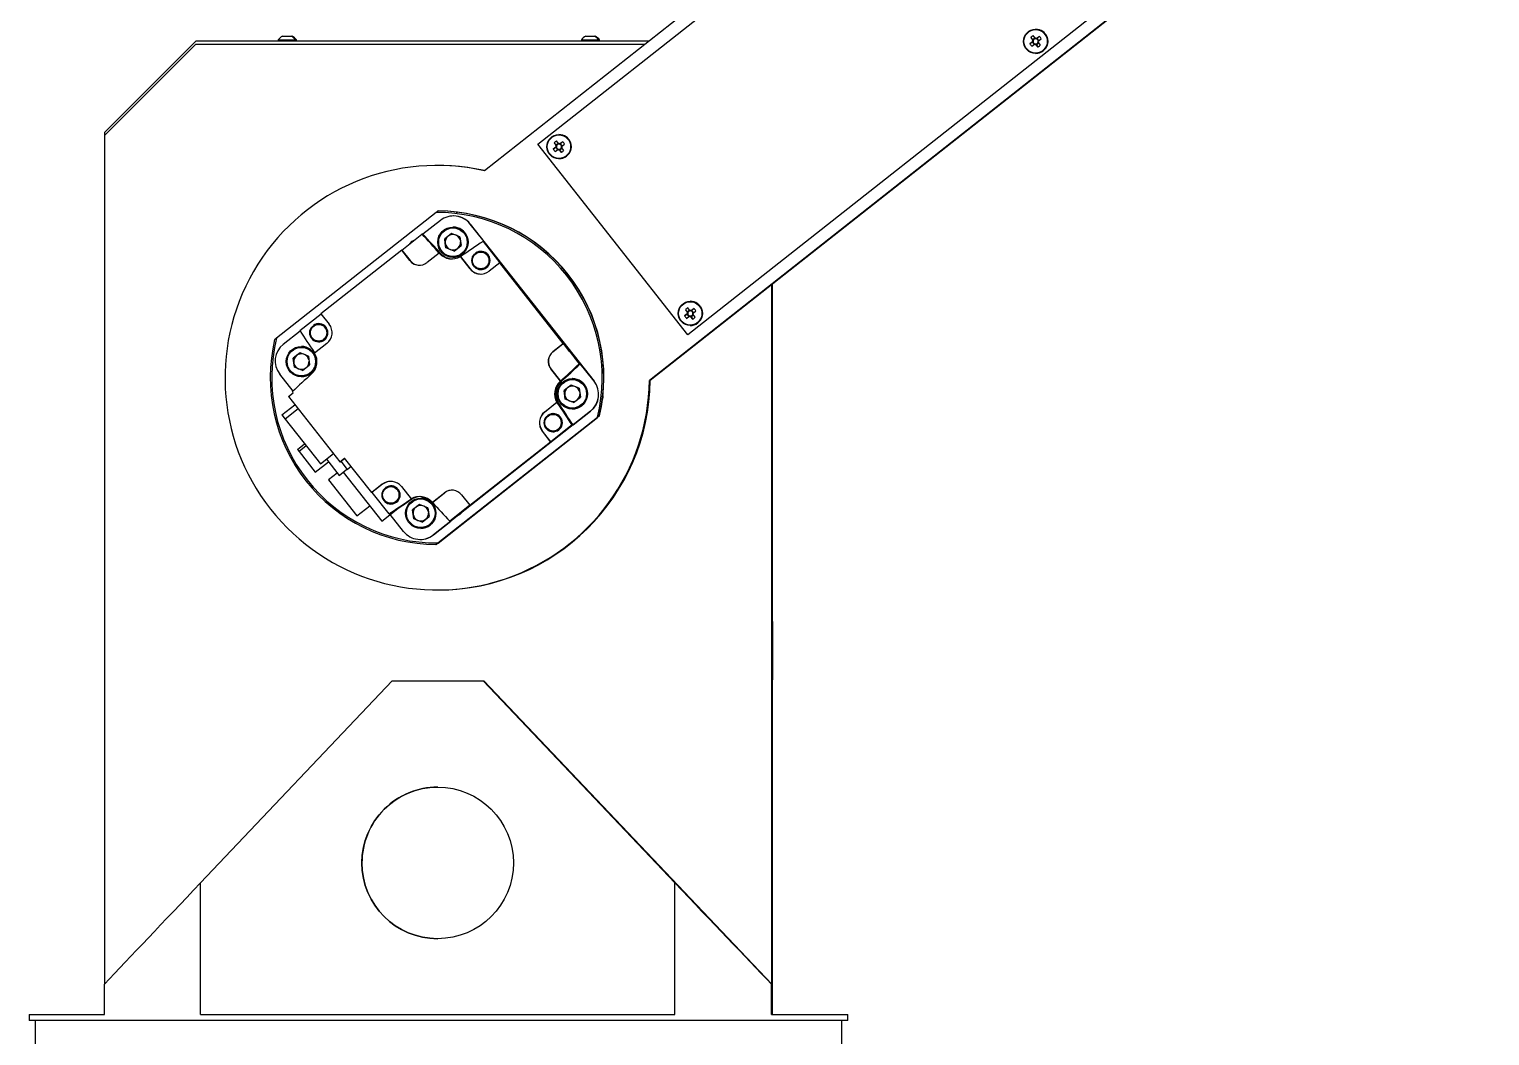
# Model space of a CAD drawing. Header units: millimetres. Extents: x -551930 to 36223, y -1733730 to 8014.
# Drawn here: x -551925.8 to -551871.6, y -1733495.7 to -1733458.4 of the extents above; entities that cross this region are included whole.
import ezdxf

# ---------------------------------------------------------------- set-up
doc = ezdxf.new("R2010")
doc.units = ezdxf.units.MM
doc.layers.get('0').update_dxf_attribs({"lineweight": 35})

msp = doc.modelspace()

# ---------------------------------------------------------------- linework, layer by layer
at = {"color": 7, "linetype": 'Continuous', "lineweight": 25}
for p, q in [((-551877.762, -1733439.072), (-551908.918, -1733463.612)), ((-551906.938, -1733462.625), (-551880.425, -1733441.742)), ((-551871.634, -1733446.848), (-551902.793, -1733471.389)), ((-551871.609, -1733446.848), (-551902.767, -1733471.389)), ((-551874.856, -1733448.812), (-551901.37, -1733469.695)), ((-551874.856, -1733448.812), (-551901.369, -1733469.695)), ((-551888.477, -1733458.699), (-551888.554, -1733458.601)), ((-551919.625, -1733458.803), (-551923, -1733462.178)), ((-551919.625, -1733458.915), (-551923, -1733462.29)), ((-551902.813, -1733458.803), (-551919.625, -1733458.803)), ((-551919.625, -1733458.915), (-551902.955, -1733458.915)), ((-551916.569, -1733458.76), (-551916.569, -1733458.803)), ((-551916.569, -1733458.76), (-551916.249, -1733458.76)), ((-551916.409, -1733458.617), (-551916.249, -1733458.617)), ((-551916.249, -1733458.617), (-551916.088, -1733458.617)), ((-551916.249, -1733458.76), (-551915.928, -1733458.76)), ((-551916.088, -1733458.617), (-551916.054, -1733458.617)), ((-551915.928, -1733458.803), (-551915.928, -1733458.76)), ((-551915.928, -1733458.76), (-551915.894, -1733458.76)), ((-551915.894, -1733458.803), (-551915.894, -1733458.76)), ((-551905.319, -1733458.76), (-551905.319, -1733458.803)), ((-551905.319, -1733458.76), (-551904.999, -1733458.76)), ((-551905.159, -1733458.617), (-551904.999, -1733458.617)), ((-551904.999, -1733458.617), (-551904.838, -1733458.617)), ((-551904.999, -1733458.76), (-551904.678, -1733458.76)), ((-551904.838, -1733458.617), (-551904.804, -1733458.617)), ((-551904.678, -1733458.803), (-551904.678, -1733458.76)), ((-551904.678, -1733458.76), (-551904.644, -1733458.76)), ((-551904.644, -1733458.803), (-551904.644, -1733458.76)), ((-551888.574, -1733458.827), (-551888.673, -1733458.905)), ((-551888.673, -1733458.905), (-551888.584, -1733458.835)), ((-551888.645, -1733458.672), (-551888.568, -1733458.771)), ((-551888.645, -1733458.672), (-551888.575, -1733458.761)), ((-551888.601, -1733458.996), (-551888.503, -1733458.918)), ((-551888.584, -1733458.835), (-551888.557, -1733458.814)), ((-551888.584, -1733458.835), (-551888.513, -1733458.926)), ((-551888.485, -1733458.689), (-551888.575, -1733458.761)), ((-551888.554, -1733458.788), (-551888.575, -1733458.761)), ((-551888.438, -1733458.935), (-551888.46, -1733458.908)), ((-551888.447, -1733458.924), (-551888.369, -1733459.023)), ((-551888.438, -1733458.935), (-551888.348, -1733458.863)), ((-551888.369, -1733459.023), (-551888.438, -1733458.935)), ((-551888.437, -1733458.719), (-551888.41, -1733458.698)), ((-551888.322, -1733458.628), (-551888.421, -1733458.706)), ((-551888.322, -1733458.628), (-551888.41, -1733458.698)), ((-551888.339, -1733458.789), (-551888.41, -1733458.698)), ((-551888.278, -1733458.951), (-551888.356, -1733458.853)), ((-551888.349, -1733458.797), (-551888.251, -1733458.719)), ((-551888.461, -1733459.262), (-551888.461, -1733459.262)), ((-551923, -1733462.29), (-551923, -1733462.178)), ((-551923, -1733493.773), (-551923, -1733462.29)), ((-551906.148, -1733462.269), (-551906.149, -1733462.269)), ((-551901.37, -1733469.695), (-551906.938, -1733462.625)), ((-551906.262, -1733462.734), (-551906.36, -1733462.812)), ((-551906.36, -1733462.812), (-551906.271, -1733462.742)), ((-551906.333, -1733462.579), (-551906.255, -1733462.678)), ((-551906.333, -1733462.579), (-551906.263, -1733462.668)), ((-551906.289, -1733462.903), (-551906.19, -1733462.825)), ((-551906.271, -1733462.742), (-551906.244, -1733462.721)), ((-551906.271, -1733462.742), (-551906.2, -1733462.833)), ((-551906.172, -1733462.597), (-551906.263, -1733462.668)), ((-551906.241, -1733462.695), (-551906.263, -1733462.668)), ((-551906.164, -1733462.606), (-551906.242, -1733462.508)), ((-551906.126, -1733462.842), (-551906.147, -1733462.815)), ((-551906.134, -1733462.832), (-551906.057, -1733462.93)), ((-551906.126, -1733462.842), (-551906.035, -1733462.77)), ((-551906.057, -1733462.93), (-551906.126, -1733462.842)), ((-551906.125, -1733462.626), (-551906.098, -1733462.605)), ((-551906.01, -1733462.535), (-551906.108, -1733462.613)), ((-551906.01, -1733462.535), (-551906.098, -1733462.605)), ((-551906.026, -1733462.696), (-551906.098, -1733462.605)), ((-551905.966, -1733462.859), (-551906.043, -1733462.76)), ((-551906.037, -1733462.704), (-551905.938, -1733462.626)), ((-551910.637, -1733463.415), (-551910.667, -1733463.415)), ((-551906.149, -1733463.169), (-551906.148, -1733463.169)), ((-551910.637, -1733465.103), (-551910.639, -1733465.103)), ((-551910.63, -1733465.103), (-551910.632, -1733465.103)), ((-551910.711, -1733465.159), (-551916.629, -1733469.821)), ((-551910.547, -1733465.458), (-551911.196, -1733465.969)), ((-551910.058, -1733465.289), (-551910.06, -1733465.289)), ((-551909.91, -1733465.15), (-551909.967, -1733465.143)), ((-551909.964, -1733465.144), (-551909.917, -1733465.149)), ((-551908.93, -1733466.238), (-551909.441, -1733465.589)), ((-551909.439, -1733465.589), (-551909.441, -1733465.589)), ((-551909.439, -1733465.589), (-551904.845, -1733471.422)), ((-551911.98, -1733466.558), (-551911.232, -1733465.969)), ((-551911.231, -1733465.969), (-551911.232, -1733465.969)), ((-551911.229, -1733465.969), (-551911.23, -1733465.97)), ((-551911.229, -1733465.969), (-551911.196, -1733465.969)), ((-551910.131, -1733465.936), (-551910.39, -1733466.141)), ((-551910.26, -1733466.039), (-551910.39, -1733466.141)), ((-551910.343, -1733466.468), (-551910.39, -1733466.141)), ((-551910.39, -1733466.141), (-551910.39, -1733466.141)), ((-551910.366, -1733466.304), (-551910.39, -1733466.141)), ((-551910.13, -1733465.937), (-551910.26, -1733466.039)), ((-551909.824, -1733466.059), (-551910.131, -1733465.936)), ((-551910.082, -1733465.701), (-551910.084, -1733465.701)), ((-551909.824, -1733466.059), (-551909.777, -1733466.386)), ((-551911.985, -1733466.558), (-551914.981, -1733468.918)), ((-551911.678, -1733466.947), (-551911.985, -1733466.558)), ((-551911.985, -1733466.558), (-551911.98, -1733466.558)), ((-551911.98, -1733466.558), (-551911.674, -1733466.947)), ((-551910.594, -1733466.665), (-551911.046, -1733467.022)), ((-551910.594, -1733466.665), (-551910.582, -1733466.678)), ((-551910.589, -1733466.665), (-551910.594, -1733466.665)), ((-551910.587, -1733466.665), (-551910.588, -1733466.665)), ((-551910.584, -1733466.669), (-551910.587, -1733466.665)), ((-551910.584, -1733466.669), (-551910.583, -1733466.669)), ((-551910.582, -1733466.678), (-551910.542, -1733466.678)), ((-551910.342, -1733466.468), (-551910.366, -1733466.304)), ((-551910.036, -1733466.59), (-551910.343, -1733466.468)), ((-551910.342, -1733466.468), (-551910.343, -1733466.468)), ((-551910.189, -1733466.529), (-551910.342, -1733466.468)), ((-551910.036, -1733466.59), (-551910.189, -1733466.529)), ((-551910.036, -1733466.59), (-551909.777, -1733466.386)), ((-551909.048, -1733466.632), (-551909.049, -1733466.632)), ((-551909.048, -1733466.604), (-551909.048, -1733466.604)), ((-551909.048, -1733466.61), (-551909.048, -1733466.61)), ((-551908.966, -1733466.238), (-551908.342, -1733467.03)), ((-551908.932, -1733466.238), (-551908.966, -1733466.238)), ((-551908.932, -1733466.238), (-551908.931, -1733466.238)), ((-551908.93, -1733466.238), (-551908.931, -1733466.238)), ((-551911.674, -1733466.947), (-551911.678, -1733466.947)), ((-551910.084, -1733466.826), (-551910.082, -1733466.826)), ((-551909.448, -1733467.252), (-551909.807, -1733466.795)), ((-551909.802, -1733466.795), (-551909.807, -1733466.795)), ((-551909.802, -1733466.795), (-551909.442, -1733467.252)), ((-551909.442, -1733467.252), (-551909.448, -1733467.252)), ((-551909.049, -1733467.251), (-551909.048, -1733467.251)), ((-551909.048, -1733467.273), (-551909.048, -1733467.273)), ((-551909.048, -1733467.279), (-551909.048, -1733467.279)), ((-551908.839, -1733467.207), (-551908.839, -1733467.207)), ((-551908.348, -1733467.03), (-551908.737, -1733467.336)), ((-551905.988, -1733470.026), (-551908.348, -1733467.03)), ((-551908.342, -1733467.03), (-551908.348, -1733467.03)), ((-551898.222, -1733494.915), (-551898.222, -1733467.809)), ((-551898.25, -1733493.79), (-551898.25, -1733467.831)), ((-551901.46, -1733468.766), (-551901.383, -1733468.865)), ((-551901.46, -1733468.766), (-551901.39, -1733468.854)), ((-551901.399, -1733468.928), (-551901.372, -1733468.907)), ((-551901.299, -1733468.783), (-551901.39, -1733468.854)), ((-551901.369, -1733468.881), (-551901.39, -1733468.854)), ((-551901.291, -1733468.793), (-551901.369, -1733468.694)), ((-551901.276, -1733468.455), (-551901.276, -1733468.455)), ((-551901.252, -1733468.813), (-551901.225, -1733468.791)), ((-551901.137, -1733468.722), (-551901.236, -1733468.799)), ((-551901.137, -1733468.722), (-551901.225, -1733468.791)), ((-551901.153, -1733468.882), (-551901.225, -1733468.791)), ((-551901.164, -1733468.891), (-551901.065, -1733468.813)), ((-551915.768, -1733469.542), (-551914.979, -1733468.92)), ((-551915.064, -1733469.314), (-551915.065, -1733469.314)), ((-551915.064, -1733469.286), (-551915.064, -1733469.286)), ((-551915.064, -1733469.291), (-551915.064, -1733469.291)), ((-551914.981, -1733468.918), (-551914.674, -1733469.307)), ((-551901.389, -1733468.92), (-551901.488, -1733468.998)), ((-551901.488, -1733468.998), (-551901.399, -1733468.928)), ((-551901.416, -1733469.089), (-551901.317, -1733469.011)), ((-551901.399, -1733468.928), (-551901.327, -1733469.019)), ((-551901.276, -1733469.355), (-551901.276, -1733469.355)), ((-551901.253, -1733469.028), (-551901.274, -1733469.001)), ((-551901.262, -1733469.018), (-551901.184, -1733469.117)), ((-551901.253, -1733469.028), (-551901.162, -1733468.957)), ((-551901.184, -1733469.117), (-551901.253, -1733469.028)), ((-551901.093, -1733469.045), (-551901.171, -1733468.946)), ((-551915.755, -1733469.56), (-551916.38, -1733470.052)), ((-551915.065, -1733469.933), (-551915.064, -1733469.933)), ((-551915.064, -1733469.955), (-551915.064, -1733469.955)), ((-551915.064, -1733469.961), (-551915.064, -1733469.961)), ((-551914.855, -1733469.888), (-551914.855, -1733469.888)), ((-551901.37, -1733469.695), (-551901.369, -1733469.695)), ((-551915.755, -1733470.366), (-551916.015, -1733470.571)), ((-551915.884, -1733470.469), (-551916.014, -1733470.571)), ((-551915.755, -1733470.367), (-551915.884, -1733470.469)), ((-551915.449, -1733470.489), (-551915.755, -1733470.366)), ((-551915.706, -1733470.131), (-551915.708, -1733470.131)), ((-551915.449, -1733470.489), (-551915.401, -1733470.816)), ((-551914.759, -1733470.018), (-551915.216, -1733470.377)), ((-551906.377, -1733470.332), (-551905.988, -1733470.026)), ((-551906.372, -1733470.332), (-551906.377, -1733470.332)), ((-551905.983, -1733470.026), (-551906.372, -1733470.332)), ((-551905.988, -1733470.026), (-551905.983, -1733470.026)), ((-551905.981, -1733470.026), (-551905.983, -1733470.026)), ((-551905.983, -1733470.026), (-551905.393, -1733470.774)), ((-551905.983, -1733470.026), (-551905.394, -1733470.774)), ((-551905.981, -1733470.026), (-551905.982, -1733470.027)), ((-551905.981, -1733470.026), (-551905.982, -1733470.027)), ((-551905.755, -1733470.312), (-551905.981, -1733470.026)), ((-551905.981, -1733470.026), (-551905.981, -1733470.026)), ((-551905.981, -1733470.026), (-551905.981, -1733470.026)), ((-551905.391, -1733470.774), (-551905.578, -1733470.537)), ((-551915.967, -1733470.898), (-551916.015, -1733470.571)), ((-551916.014, -1733470.571), (-551916.015, -1733470.571)), ((-551915.99, -1733470.734), (-551916.014, -1733470.571)), ((-551915.967, -1733470.898), (-551915.99, -1733470.734)), ((-551915.661, -1733471.02), (-551915.967, -1733470.898)), ((-551915.967, -1733470.898), (-551915.967, -1733470.898)), ((-551915.813, -1733470.959), (-551915.967, -1733470.898)), ((-551915.66, -1733471.02), (-551915.813, -1733470.959)), ((-551915.661, -1733471.02), (-551915.401, -1733470.816)), ((-551906.095, -1733471.417), (-551906.452, -1733470.964)), ((-551906.452, -1733470.964), (-551906.447, -1733470.964)), ((-551906.447, -1733470.964), (-551906.091, -1733471.417)), ((-551905.393, -1733470.774), (-551905.394, -1733470.774)), ((-551905.391, -1733470.774), (-551905.358, -1733470.774)), ((-551905.359, -1733470.773), (-551905.358, -1733470.773)), ((-551905.359, -1733470.773), (-551905.358, -1733470.774)), ((-551904.847, -1733471.422), (-551905.358, -1733470.773)), ((-551916.018, -1733471.784), (-551916.511, -1733471.158)), ((-551915.708, -1733471.256), (-551915.706, -1733471.256)), ((-551906.095, -1733471.417), (-551906.108, -1733471.429)), ((-551906.108, -1733471.429), (-551906.068, -1733471.429)), ((-551906.091, -1733471.417), (-551906.095, -1733471.417)), ((-551906.092, -1733471.42), (-551906.089, -1733471.417)), ((-551906.092, -1733471.42), (-551906.091, -1733471.42)), ((-551906.091, -1733471.42), (-551906.091, -1733471.42)), ((-551906.089, -1733471.417), (-551906.09, -1733471.417)), ((-551906.089, -1733471.416), (-551906.089, -1733471.417)), ((-551905.701, -1733471.561), (-551905.96, -1733471.765)), ((-551905.7, -1733471.561), (-551905.83, -1733471.663)), ((-551905.394, -1733471.683), (-551905.701, -1733471.561)), ((-551905.652, -1733471.325), (-551905.654, -1733471.325)), ((-551904.845, -1733471.422), (-551904.847, -1733471.422)), ((-551902.767, -1733471.389), (-551902.793, -1733471.389)), ((-551916.186, -1733471.987), (-551916.01, -1733471.848)), ((-551916.186, -1733471.987), (-551914.279, -1733474.408)), ((-551916.01, -1733471.848), (-551916.042, -1733471.806)), ((-551905.83, -1733471.663), (-551905.96, -1733471.765)), ((-551905.913, -1733472.092), (-551905.96, -1733471.765)), ((-551905.96, -1733471.765), (-551905.96, -1733471.765)), ((-551905.936, -1733471.928), (-551905.96, -1733471.765)), ((-551905.912, -1733472.092), (-551905.936, -1733471.928)), ((-551905.606, -1733472.214), (-551905.913, -1733472.092)), ((-551905.912, -1733472.092), (-551905.913, -1733472.092)), ((-551905.759, -1733472.153), (-551905.912, -1733472.092)), ((-551905.606, -1733472.214), (-551905.759, -1733472.153)), ((-551905.606, -1733472.214), (-551905.347, -1733472.01)), ((-551905.394, -1733471.683), (-551905.347, -1733472.01)), ((-551916.43, -1733472.672), (-551915.947, -1733472.291)), ((-551916.43, -1733472.672), (-551916.315, -1733472.823)), ((-551915.829, -1733472.44), (-551916.315, -1733472.823)), ((-551904.976, -1733472.528), (-551909.797, -1733476.326)), ((-551906.682, -1733472.563), (-551906.225, -1733472.203)), ((-551906.676, -1733472.563), (-551906.682, -1733472.563)), ((-551906.22, -1733472.203), (-551906.676, -1733472.563)), ((-551906.366, -1733472.648), (-551906.367, -1733472.648)), ((-551906.366, -1733472.62), (-551906.366, -1733472.62)), ((-551906.366, -1733472.626), (-551906.366, -1733472.626)), ((-551906.22, -1733472.203), (-551906.225, -1733472.203)), ((-551906.199, -1733472.236), (-551906.164, -1733472.236)), ((-551905.654, -1733472.45), (-551905.652, -1733472.45)), ((-551905.627, -1733473.039), (-551904.978, -1733472.528)), ((-551904.978, -1733472.528), (-551904.976, -1733472.528)), ((-551904.653, -1733472.703), (-551904.651, -1733472.703)), ((-551904.645, -1733472.703), (-551904.643, -1733472.703)), ((-551916.315, -1733472.823), (-551915.001, -1733474.489)), ((-551910.643, -1733477.422), (-551904.724, -1733472.76)), ((-551904.722, -1733472.76), (-551910.641, -1733477.422)), ((-551910.635, -1733477.422), (-551904.717, -1733472.76)), ((-551904.714, -1733472.76), (-551910.633, -1733477.422)), ((-551905.662, -1733473.039), (-551906.454, -1733473.663)), ((-551906.157, -1733473.223), (-551906.157, -1733473.223)), ((-551905.627, -1733473.039), (-551905.662, -1733473.039)), ((-551905.627, -1733473.039), (-551905.628, -1733473.039)), ((-551905.628, -1733473.039), (-551905.627, -1733473.039)), ((-551915.854, -1733473.949), (-551915.59, -1733473.742)), ((-551909.456, -1733476.023), (-551906.46, -1733473.663)), ((-551906.46, -1733473.663), (-551906.766, -1733473.274)), ((-551906.761, -1733473.274), (-551906.766, -1733473.274)), ((-551906.454, -1733473.663), (-551906.761, -1733473.274)), ((-551906.454, -1733473.663), (-551906.46, -1733473.663)), ((-551906.367, -1733473.267), (-551906.366, -1733473.267)), ((-551906.366, -1733473.289), (-551906.366, -1733473.289)), ((-551906.366, -1733473.295), (-551906.366, -1733473.295)), ((-551915.854, -1733473.949), (-551915.792, -1733474.029)), ((-551915.528, -1733473.821), (-551915.792, -1733474.029)), ((-551915.792, -1733474.029), (-551915.191, -1733474.792)), ((-551915.001, -1733474.489), (-551914.516, -1733474.107)), ((-551914.781, -1733474.315), (-551914.31, -1733474.913)), ((-551914.279, -1733474.408), (-551914.102, -1733474.269)), ((-551914.272, -1733474.408), (-551914.1, -1733474.272)), ((-551913.093, -1733475.551), (-551914.102, -1733474.269)), ((-551915.191, -1733474.792), (-551914.706, -1733474.41)), ((-551914.378, -1733474.826), (-551914.701, -1733475.081)), ((-551914.31, -1733474.913), (-551914.018, -1733474.683)), ((-551914.279, -1733474.408), (-551914.272, -1733474.408)), ((-551914.249, -1733474.39), (-551914.01, -1733474.693)), ((-551914.156, -1733474.792), (-551912.725, -1733476.609)), ((-551914.01, -1733474.693), (-551913.861, -1733474.575)), ((-551914.701, -1733475.081), (-551913.65, -1733476.415)), ((-551912.704, -1733475.244), (-551913.093, -1733475.551)), ((-551912.699, -1733475.244), (-551913.087, -1733475.551)), ((-551912.704, -1733475.244), (-551912.699, -1733475.244)), ((-551912.382, -1733475.33), (-551912.383, -1733475.33)), ((-551912.382, -1733475.302), (-551912.382, -1733475.302)), ((-551912.382, -1733475.307), (-551912.382, -1733475.307)), ((-551911.993, -1733475.329), (-551911.633, -1733475.786)), ((-551913.093, -1733475.551), (-551913.087, -1733475.551)), ((-551913.087, -1733475.551), (-551912.463, -1733476.343)), ((-551912.383, -1733475.949), (-551912.382, -1733475.949)), ((-551912.173, -1733475.904), (-551912.173, -1733475.904)), ((-551911.661, -1733475.806), (-551911.626, -1733475.806)), ((-551911.633, -1733475.786), (-551911.628, -1733475.786)), ((-551911.276, -1733475.755), (-551911.278, -1733475.755)), ((-551910.847, -1733475.915), (-551910.859, -1733475.902)), ((-551910.847, -1733475.915), (-551910.394, -1733475.559)), ((-551910.842, -1733475.915), (-551910.847, -1733475.915)), ((-551910.39, -1733475.559), (-551910.842, -1733475.915)), ((-551910.394, -1733475.559), (-551910.39, -1733475.559)), ((-551909.762, -1733475.634), (-551909.456, -1733476.023)), ((-551913.65, -1733476.415), (-551913.173, -1733476.04)), ((-551913.65, -1733476.415), (-551913.648, -1733476.415)), ((-551913.648, -1733476.415), (-551913.173, -1733476.041)), ((-551912.725, -1733476.609), (-551912.069, -1733476.092)), ((-551912.72, -1733476.609), (-551912.063, -1733476.092)), ((-551912.448, -1733476.343), (-551912.463, -1733476.343)), ((-551911.917, -1733476.991), (-551912.41, -1733476.365)), ((-551912.382, -1733475.971), (-551912.382, -1733475.971)), ((-551912.382, -1733475.977), (-551912.382, -1733475.977)), ((-551912.069, -1733476.092), (-551912.063, -1733476.092)), ((-551911.325, -1733475.991), (-551911.585, -1733476.195)), ((-551911.537, -1733476.522), (-551911.585, -1733476.195)), ((-551911.584, -1733476.195), (-551911.585, -1733476.195)), ((-551911.454, -1733476.093), (-551911.584, -1733476.195)), ((-551911.56, -1733476.358), (-551911.584, -1733476.195)), ((-551911.537, -1733476.522), (-551911.56, -1733476.358)), ((-551911.325, -1733475.991), (-551911.454, -1733476.093)), ((-551911.019, -1733476.113), (-551911.325, -1733475.991)), ((-551911.231, -1733476.644), (-551910.971, -1733476.44)), ((-551911.019, -1733476.113), (-551910.971, -1733476.44)), ((-551909.869, -1733476.383), (-551910.809, -1733477.123)), ((-551910.2, -1733476.612), (-551909.451, -1733476.023)), ((-551909.451, -1733476.023), (-551910.199, -1733476.612)), ((-551910.197, -1733476.612), (-551909.96, -1733476.425)), ((-551909.832, -1733476.356), (-551909.832, -1733476.356)), ((-551909.735, -1733476.248), (-551909.448, -1733476.023)), ((-551909.451, -1733476.023), (-551909.456, -1733476.023)), ((-551909.451, -1733476.023), (-551909.449, -1733476.023)), ((-551909.449, -1733476.023), (-551909.448, -1733476.023)), ((-551909.449, -1733476.023), (-551909.449, -1733476.023)), ((-551912.72, -1733476.609), (-551912.725, -1733476.609)), ((-551911.231, -1733476.644), (-551911.537, -1733476.522)), ((-551911.537, -1733476.522), (-551911.537, -1733476.522)), ((-551911.383, -1733476.583), (-551911.537, -1733476.522)), ((-551911.231, -1733476.644), (-551911.383, -1733476.583)), ((-551911.278, -1733476.88), (-551911.276, -1733476.88)), ((-551910.811, -1733477.123), (-551910.162, -1733476.611)), ((-551910.199, -1733476.612), (-551910.2, -1733476.612)), ((-551910.197, -1733476.612), (-551910.164, -1733476.612)), ((-551910.163, -1733476.611), (-551910.164, -1733476.612)), ((-551910.163, -1733476.611), (-551910.162, -1733476.611)), ((-551911.298, -1733477.291), (-551911.296, -1733477.291)), ((-551910.811, -1733477.123), (-551910.809, -1733477.123)), ((-551910.712, -1733477.478), (-551910.714, -1733477.478)), ((-551910.705, -1733477.478), (-551910.707, -1733477.478)), ((-551910.667, -1733479.165), (-551910.637, -1733479.165)), ((-551912.338, -1733482.54), (-551919.455, -1733490.032)), ((-551912.338, -1733482.54), (-551908.963, -1733482.54)), ((-551901.846, -1733490.032), (-551908.963, -1733482.54)), ((-551908.963, -1733482.54), (-551908.937, -1733482.54)), ((-551898.25, -1733493.79), (-551908.937, -1733482.54)), ((-551913.463, -1733489.29), (-551913.462, -1733489.29)), ((-551919.455, -1733494.915), (-551919.455, -1733490.032)), ((-551901.846, -1733494.915), (-551901.846, -1733490.032)), ((-551923.017, -1733494.915), (-551923.017, -1733493.79)), ((-551898.267, -1733494.915), (-551898.267, -1733493.79)), ((-551898.25, -1733493.79), (-551898.267, -1733493.79)), ((-551925.807, -1733494.915), (-551925.807, -1733495.14)), ((-551925.807, -1733494.915), (-551923.017, -1733494.915)), ((-551919.455, -1733494.915), (-551901.846, -1733494.915)), ((-551898.267, -1733494.915), (-551895.432, -1733494.915)), ((-551895.432, -1733495.14), (-551895.432, -1733494.915)), ((-551895.432, -1733494.915), (-551895.432, -1733494.915)), ((-551895.432, -1733495.14), (-551895.432, -1733494.915)), ((-551895.432, -1733495.14), (-551925.807, -1733495.14)), ((-551925.582, -1733495.14), (-551925.582, -1733496.265)), ((-551895.657, -1733496.265), (-551895.657, -1733495.14))]:
    msp.add_line(p, q, dxfattribs=at)
at = {"color": 7, "linetype": 'Continuous', "lineweight": 25, "flags": 128}
for points in [[(-551911.594, -1733466.225), (-551911.477, -1733466.159), (-551911.466, -1733466.155)], [(-551911.689, -1733466.328), (-551911.685, -1733466.323), (-551911.594, -1733466.225)], [(-551908.839, -1733467.207), (-551908.942, -1733467.262), (-551909.048, -1733467.279)], [(-551914.855, -1733469.888), (-551914.958, -1733469.944), (-551915.064, -1733469.961)], [(-551904.541, -1733472.101), (-551904.523, -1733472.001), (-551904.521, -1733471.938)], [(-551904.523, -1733471.951), (-551904.525, -1733472.001), (-551904.539, -1733472.089)], [(-551906.157, -1733473.223), (-551906.26, -1733473.278), (-551906.366, -1733473.295)], [(-551912.173, -1733475.904), (-551912.276, -1733475.96), (-551912.382, -1733475.977)], [(-551909.832, -1733476.356), (-551909.949, -1733476.421), (-551909.963, -1733476.426)], [(-551909.733, -1733476.245), (-551909.741, -1733476.258), (-551909.832, -1733476.356)], [(-551898.235, -1733481.415), (-551898.235, -1733481.202), (-551898.235, -1733480.997), (-551898.235, -1733480.807), (-551898.234, -1733480.639), (-551898.234, -1733480.499), (-551898.234, -1733480.392), (-551898.233, -1733480.322), (-551898.232, -1733480.292), (-551898.232, -1733480.302), (-551898.231, -1733480.352), (-551898.231, -1733480.441), (-551898.23, -1733480.565), (-551898.23, -1733480.72), (-551898.23, -1733480.9), (-551898.23, -1733481.098), (-551898.229, -1733481.308), (-551898.229, -1733481.522), (-551898.23, -1733481.732), (-551898.23, -1733481.931), (-551898.23, -1733482.111), (-551898.23, -1733482.266), (-551898.231, -1733482.39), (-551898.231, -1733482.478), (-551898.232, -1733482.529), (-551898.232, -1733482.539), (-551898.233, -1733482.509), (-551898.234, -1733482.439), (-551898.234, -1733482.332), (-551898.234, -1733482.192), (-551898.235, -1733482.024), (-551898.235, -1733481.833), (-551898.235, -1733481.628), (-551898.235, -1733481.415)]]:
    msp.add_lwpolyline(points, dxfattribs=at)
at = {"color": 7, "linetype": 'Continuous', "lineweight": 25}
for centre, radius in [((-551888.461, -1733458.812), 0.45), ((-551888.462, -1733458.812), 0.434), ((-551906.149, -1733462.719), 0.45), ((-551906.149, -1733462.719), 0.434), ((-551910.084, -1733466.263), 0.562), ((-551910.084, -1733466.263), 0.529), ((-551909.048, -1733466.941), 0.332), ((-551909.049, -1733466.941), 0.309), ((-551901.276, -1733468.905), 0.45), ((-551901.276, -1733468.905), 0.434), ((-551915.064, -1733469.623), 0.332), ((-551915.065, -1733469.623), 0.309), ((-551915.708, -1733470.693), 0.562), ((-551915.708, -1733470.693), 0.529), ((-551905.654, -1733471.888), 0.562), ((-551905.654, -1733471.888), 0.529), ((-551906.366, -1733472.958), 0.332), ((-551906.367, -1733472.958), 0.309), ((-551912.382, -1733475.639), 0.332), ((-551912.383, -1733475.639), 0.309), ((-551911.278, -1733476.318), 0.562), ((-551911.278, -1733476.318), 0.529), ((-551910.651, -1733489.29), 2.812)]:
    msp.add_circle(centre, radius, dxfattribs=at)
for centre, radius, start, end in [((-551887.603, -1733459.903), 1.613, 126.1669, 130.2845), ((-551888.461, -1733458.812), 0.45, 308.2257, 89.9998), ((-551916.248, -1733458.958), 0.377, 115.1629, 148.2537), ((-551916.248, -1733458.958), 0.377, 31.7463, 64.8371), ((-551916.214, -1733458.958), 0.377, 31.7463, 64.8371), ((-551904.998, -1733458.958), 0.377, 115.1629, 148.2537), ((-551904.998, -1733458.958), 0.377, 31.7463, 64.8371), ((-551904.964, -1733458.958), 0.377, 31.7463, 64.8371), ((-551887.372, -1733457.954), 1.611, 216.165, 220.2861), ((-551888.462, -1733458.812), 0.114, 158.9126, 187.5387), ((-551888.461, -1733458.812), 0.0957, 165.4668, 180.9845), ((-551888.461, -1733458.812), 0.0957, 180.9845, 255.4666), ((-551888.461, -1733458.812), 0.0957, 90.9846, 165.4668), ((-551888.462, -1733458.812), 0.114, 248.9125, 277.5387), ((-551888.461, -1733458.812), 0.0957, 255.4667, 270.9845), ((-551888.462, -1733458.812), 0.114, 68.9125, 97.5387), ((-551888.461, -1733458.812), 0.0957, 75.4667, 90.9845), ((-551888.461, -1733458.812), 0.0957, 270.9846, 345.4668), ((-551888.461, -1733458.812), 0.0957, 0.9845, 75.4666), ((-551888.461, -1733458.812), 0.0957, 345.4668, 0.9845), ((-551889.327, -1733457.713), 1.623, 306.1799, 310.2716), ((-551888.462, -1733458.812), 0.114, 338.9126, 7.5387), ((-551889.562, -1733459.678), 1.624, 36.1814, 40.2696), ((-551888.461, -1733458.812), 0.45, 270, 308.2257), ((-551906.148, -1733462.719), 0.45, 308.2257, 89.9998), ((-551905.06, -1733461.861), 1.611, 216.165, 220.2861), ((-551905.29, -1733463.81), 1.613, 126.1669, 130.2845), ((-551906.149, -1733462.719), 0.114, 158.9126, 187.5387), ((-551906.149, -1733462.719), 0.0957, 165.4668, 180.9845), ((-551906.149, -1733462.719), 0.0957, 180.9845, 255.4666), ((-551906.149, -1733462.719), 0.0957, 90.9846, 165.4668), ((-551906.149, -1733462.719), 0.114, 248.9125, 277.5387), ((-551906.149, -1733462.719), 0.0957, 255.4667, 270.9845), ((-551906.149, -1733462.719), 0.114, 68.9125, 97.5387), ((-551906.149, -1733462.719), 0.0957, 75.4667, 90.9845), ((-551906.149, -1733462.719), 0.0957, 270.9846, 345.4668), ((-551906.149, -1733462.719), 0.0957, 0.9845, 75.4666), ((-551907.015, -1733461.62), 1.623, 306.1799, 310.2716), ((-551906.149, -1733462.719), 0.0957, 345.4668, 0.9845), ((-551906.149, -1733462.719), 0.114, 338.9126, 7.5387), ((-551907.249, -1733463.585), 1.624, 36.1814, 40.2696), ((-551910.667, -1733471.29), 7.875, 77.1704, 359.2807), ((-551910.637, -1733471.29), 7.875, 77.3458, 90), ((-551906.148, -1733462.719), 0.45, 270, 308.2257), ((-551910.677, -1733471.29), 6.187, 346.7982, 89.6529), ((-551910.675, -1733471.29), 6.187, 346.7982, 89.6529), ((-551910.669, -1733471.29), 6.187, 346.7982, 89.6529), ((-551910.667, -1733471.29), 6.187, 346.7982, 89.6529), ((-551910.677, -1733471.29), 6.131, 346.1343, 90.3168), ((-551910.06, -1733466.077), 0.787, 38.2255, 128.2257), ((-551910.058, -1733466.077), 0.787, 38.2255, 90), ((-551948.947, -1733501.403), 51.75, 42.1646, 43.2141), ((-551948.946, -1733501.403), 51.75, 42.1646, 43.2141), ((-551948.944, -1733501.403), 51.75, 42.1597, 43.2141), ((-551948.911, -1733501.403), 51.75, 42.1451, 43.2141), ((-551910.083, -1733466.263), 0.286, 128.2258, 188.2256), ((-551910.083, -1733466.263), 0.286, 70.9271, 128.2257), ((-551910.082, -1733466.263), 0.563, 308.2257, 89.9998), ((-551910.083, -1733466.263), 0.286, 12.6389, 65.524), ((-551910.123, -1733466.263), 0.619, 222.1451, 300.7056), ((-551910.083, -1733466.263), 0.619, 222.1451, 268.1313), ((-551910.083, -1733466.263), 0.286, 188.2256, 248.2255), ((-551910.083, -1733466.263), 0.286, 248.2256, 304.7365), ((-551910.082, -1733466.263), 0.562, 270, 308.2257), ((-551910.083, -1733466.263), 0.286, 311.715, 3.8123), ((-551880.602, -1733509.522), 51.75, 123.2372, 124.3061), ((-551909.048, -1733466.941), 0.337, 308.2256, 126.085), ((-551909.048, -1733466.941), 0.338, 308.2257, 89.9998), ((-551909.048, -1733466.941), 0.332, 270.0001, 89.9999), ((-551909.048, -1733466.941), 0.309, 270.0001, 89.9999), ((-551911.325, -1733466.668), 0.45, 218.2255, 308.2257), ((-551911.32, -1733466.668), 0.45, 218.2255, 270), ((-551910.118, -1733466.263), 0.619, 300.7056, 304.3061), ((-551909.05, -1733466.939), 0.506, 218.2255, 308.2257), ((-551909.044, -1733466.939), 0.506, 218.2255, 270), ((-551909.048, -1733466.941), 0.337, 146.0632, 308.2255), ((-551900.417, -1733469.996), 1.613, 126.1669, 130.2845), ((-551901.277, -1733468.905), 0.114, 158.9126, 187.5387), ((-551901.276, -1733468.905), 0.0957, 165.4668, 180.9845), ((-551901.276, -1733468.905), 0.0957, 180.9845, 255.4666), ((-551901.276, -1733468.905), 0.0957, 90.9846, 165.4668), ((-551901.277, -1733468.905), 0.114, 68.9125, 97.5387), ((-551901.276, -1733468.905), 0.0957, 75.4667, 90.9845), ((-551901.276, -1733468.905), 0.45, 308.2257, 89.9998), ((-551901.276, -1733468.905), 0.0957, 0.9845, 75.4666), ((-551901.276, -1733468.905), 0.0957, 345.4668, 0.9845), ((-551901.277, -1733468.905), 0.114, 338.9126, 7.5387), ((-551902.376, -1733469.772), 1.624, 36.1814, 40.2696), ((-551915.064, -1733469.623), 0.337, 146.0632, 308.2255), ((-551915.064, -1733469.623), 0.337, 308.2256, 126.085), ((-551915.064, -1733469.623), 0.338, 308.2257, 89.9998), ((-551915.064, -1733469.623), 0.332, 270.0001, 89.9999), ((-551915.064, -1733469.623), 0.309, 270.0001, 89.9999), ((-551915.072, -1733469.62), 0.506, 308.2258, 38.2255), ((-551900.187, -1733468.047), 1.611, 216.165, 220.2861), ((-551901.277, -1733468.905), 0.114, 248.9125, 277.5387), ((-551901.276, -1733468.905), 0.0957, 255.4667, 270.9845), ((-551901.276, -1733468.905), 0.45, 270, 308.2257), ((-551901.276, -1733468.905), 0.0957, 270.9846, 345.4668), ((-551902.142, -1733467.807), 1.623, 306.1799, 310.2716), ((-551910.677, -1733471.29), 6.187, 166.7982, 269.6529), ((-551910.677, -1733471.29), 6.131, 166.1343, 270.3168), ((-551872.483, -1733441.178), 51.75, 213.237, 214.306), ((-551915.893, -1733470.671), 0.788, 128.2258, 218.2255), ((-551915.707, -1733470.693), 0.286, 128.2258, 188.2256), ((-551915.707, -1733470.693), 0.286, 70.9271, 128.2257), ((-551915.706, -1733470.693), 0.563, 308.2257, 89.9998), ((-551915.707, -1733470.693), 0.286, 12.6389, 65.524), ((-551915.748, -1733470.693), 0.619, 312.1453, 30.7055), ((-551915.742, -1733470.693), 0.619, 30.7055, 34.306), ((-551906.098, -1733470.686), 0.45, 128.2258, 218.2255), ((-551906.094, -1733470.686), 0.45, 128.2258, 218.2255), ((-551905.983, -1733470.674), 0.427, 18.0808, 58.3703), ((-551905.983, -1733470.674), 0.427, 18.6382, 57.8128), ((-551915.707, -1733470.693), 0.286, 188.2256, 248.2255), ((-551915.707, -1733470.693), 0.286, 248.2256, 304.7365), ((-551915.707, -1733470.693), 0.286, 311.715, 3.8123), ((-551940.829, -1733433.059), 51.75, 312.1648, 313.2143), ((-551940.826, -1733433.059), 51.75, 312.1599, 313.2143), ((-551940.828, -1733433.059), 51.75, 312.1648, 313.2143), ((-551940.793, -1733433.059), 51.75, 312.1453, 313.2143), ((-551880.607, -1733509.522), 51.75, 132.1453, 133.2143), ((-551915.706, -1733470.693), 0.562, 270, 308.2257), ((-551910.637, -1733471.29), 7.875, 270.0001, 359.3107), ((-551905.693, -1733471.888), 0.619, 132.1453, 210.7055), ((-551905.653, -1733471.888), 0.619, 132.1453, 214.306), ((-551905.653, -1733471.888), 0.286, 70.9271, 128.2257), ((-551905.652, -1733471.888), 0.563, 308.2257, 89.9998), ((-551905.466, -1733471.91), 0.788, 308.2258, 38.2255), ((-551905.463, -1733471.91), 0.788, 308.2258, 38.2255), ((-551905.653, -1733471.888), 0.286, 128.2258, 188.2256), ((-551905.653, -1733471.888), 0.286, 188.2256, 248.2255), ((-551905.653, -1733471.888), 0.286, 248.2256, 304.7365), ((-551905.653, -1733471.888), 0.286, 12.6389, 65.524), ((-551905.653, -1733471.888), 0.286, 311.715, 3.8123), ((-551906.369, -1733472.961), 0.506, 128.2258, 218.2255), ((-551906.363, -1733472.961), 0.506, 128.2258, 218.2255), ((-551906.366, -1733472.958), 0.337, 308.2256, 126.085), ((-551906.366, -1733472.958), 0.338, 308.2257, 89.9998), ((-551906.366, -1733472.958), 0.332, 270.0001, 89.9999), ((-551906.366, -1733472.958), 0.309, 270.0001, 89.9999), ((-551905.688, -1733471.888), 0.619, 210.7055, 214.306), ((-551948.946, -1733501.403), 51.75, 33.237, 34.306), ((-551948.912, -1733501.403), 51.75, 33.237, 34.306), ((-551905.652, -1733471.888), 0.562, 270, 308.2257), ((-551906.366, -1733472.958), 0.337, 146.0632, 308.2255), ((-551912.391, -1733475.642), 0.506, 38.2255, 128.2257), ((-551912.385, -1733475.642), 0.506, 90, 128.2257), ((-551912.382, -1733475.639), 0.337, 308.2256, 126.085), ((-551912.382, -1733475.639), 0.338, 308.2257, 89.9998), ((-551912.382, -1733475.639), 0.332, 270.0001, 89.9999), ((-551912.382, -1733475.639), 0.309, 270.0001, 89.9999), ((-551912.382, -1733475.639), 0.337, 146.0632, 308.2255), ((-551940.828, -1733433.059), 51.75, 303.2372, 304.3061), ((-551940.793, -1733433.059), 51.75, 303.6195, 304.3061), ((-551911.312, -1733476.318), 0.619, 120.7056, 124.3061), ((-551911.318, -1733476.318), 0.619, 42.1451, 120.7056), ((-551911.277, -1733476.318), 0.619, 91.8687, 124.3062), ((-551911.276, -1733476.318), 0.563, 308.2257, 89.9998), ((-551872.484, -1733441.178), 51.75, 222.1646, 223.2141), ((-551910.116, -1733475.912), 0.45, 38.2255, 128.2257), ((-551910.111, -1733475.912), 0.45, 90, 128.2257), ((-551940.812, -1733433.059), 51.75, 303.2372, 303.7407), ((-551911.277, -1733476.318), 0.286, 128.2258, 188.2256), ((-551911.277, -1733476.318), 0.286, 188.2256, 248.2255), ((-551911.277, -1733476.318), 0.286, 70.9271, 128.2257), ((-551911.277, -1733476.318), 0.286, 12.6389, 65.524), ((-551911.277, -1733476.318), 0.286, 311.715, 3.8123), ((-551910.096, -1733476.02), 0.427, 288.6384, 308.2257), ((-551910.096, -1733476.02), 0.427, 308.2257, 327.813), ((-551911.298, -1733476.504), 0.787, 218.2255, 308.2257), ((-551911.277, -1733476.318), 0.286, 248.2256, 304.7365), ((-551911.276, -1733476.318), 0.562, 270, 308.2257), ((-551911.296, -1733476.504), 0.787, 270, 308.2257), ((-551910.649, -1733489.29), 2.812, 90.0001, 180.0001), ((-551910.649, -1733489.29), 2.812, 179.9999, 269.9999)]:
    msp.add_arc(centre, radius, start, end, dxfattribs=at)
for major_axis, start_param, end_param in [((15.187, 15.987), 2.190387, 2.52441), ((-15.187, 15.987), 2.187979, 2.522002)]:
    msp.add_ellipse((-551910.619, -1733480.764), major_axis=major_axis, ratio=0.001268, start_param=start_param, end_param=end_param, dxfattribs=at)
for points, knots in [([(-551888.557, -1733458.814), (-551888.557, -1733458.814), (-551888.563, -1733458.818), (-551888.569, -1733458.822), (-551888.574, -1733458.826), (-551888.574, -1733458.827)], [0, 0, 0, 0, 0.069981, 0.886623, 1, 1, 1, 1]), ([(-551888.568, -1733458.771), (-551888.567, -1733458.772), (-551888.563, -1733458.777), (-551888.558, -1733458.782), (-551888.554, -1733458.787), (-551888.554, -1733458.788)], [0, 0, 0, 0, 0.113377, 0.930019, 1, 1, 1, 1]), ([(-551888.503, -1733458.918), (-551888.502, -1733458.917), (-551888.497, -1733458.913), (-551888.491, -1733458.909), (-551888.486, -1733458.905), (-551888.485, -1733458.905)], [0, 0, 0, 0, 0.113377, 0.930019, 1, 1, 1, 1]), ([(-551888.463, -1733458.716), (-551888.463, -1733458.716), (-551888.467, -1733458.711), (-551888.472, -1733458.705), (-551888.476, -1733458.7), (-551888.477, -1733458.699)], [0, 0, 0, 0, 0.069981, 0.886623, 1, 1, 1, 1]), ([(-551888.46, -1733458.908), (-551888.459, -1733458.908), (-551888.455, -1733458.913), (-551888.451, -1733458.919), (-551888.447, -1733458.924), (-551888.447, -1733458.924)], [0, 0, 0, 0, 0.069981, 0.886623, 1, 1, 1, 1]), ([(-551888.421, -1733458.706), (-551888.422, -1733458.706), (-551888.426, -1733458.71), (-551888.432, -1733458.715), (-551888.437, -1733458.719), (-551888.437, -1733458.719)], [0, 0, 0, 0, 0.113377, 0.930019, 1, 1, 1, 1]), ([(-551888.356, -1733458.853), (-551888.356, -1733458.852), (-551888.36, -1733458.847), (-551888.364, -1733458.841), (-551888.368, -1733458.836), (-551888.369, -1733458.836)], [0, 0, 0, 0, 0.113377, 0.930019, 1, 1, 1, 1]), ([(-551888.365, -1733458.81), (-551888.365, -1733458.81), (-551888.36, -1733458.806), (-551888.355, -1733458.801), (-551888.35, -1733458.797), (-551888.349, -1733458.797)], [0, 0, 0, 0, 0.069981, 0.886623, 1, 1, 1, 1]), ([(-551906.244, -1733462.721), (-551906.245, -1733462.721), (-551906.25, -1733462.725), (-551906.256, -1733462.729), (-551906.261, -1733462.733), (-551906.262, -1733462.734)], [0, 0, 0, 0, 0.069981, 0.886623, 1, 1, 1, 1]), ([(-551906.255, -1733462.678), (-551906.255, -1733462.679), (-551906.251, -1733462.684), (-551906.246, -1733462.689), (-551906.242, -1733462.695), (-551906.241, -1733462.695)], [0, 0, 0, 0, 0.113377, 0.930019, 1, 1, 1, 1]), ([(-551906.19, -1733462.825), (-551906.19, -1733462.824), (-551906.184, -1733462.82), (-551906.178, -1733462.816), (-551906.173, -1733462.812), (-551906.173, -1733462.812)], [0, 0, 0, 0, 0.113377, 0.930019, 1, 1, 1, 1]), ([(-551906.15, -1733462.623), (-551906.151, -1733462.623), (-551906.155, -1733462.618), (-551906.16, -1733462.612), (-551906.164, -1733462.607), (-551906.164, -1733462.606)], [0, 0, 0, 0, 0.069981, 0.886623, 1, 1, 1, 1]), ([(-551906.147, -1733462.815), (-551906.147, -1733462.815), (-551906.143, -1733462.82), (-551906.139, -1733462.826), (-551906.135, -1733462.831), (-551906.134, -1733462.832)], [0, 0, 0, 0, 0.069981, 0.886623, 1, 1, 1, 1]), ([(-551906.108, -1733462.613), (-551906.109, -1733462.614), (-551906.114, -1733462.618), (-551906.119, -1733462.622), (-551906.124, -1733462.626), (-551906.125, -1733462.626)], [0, 0, 0, 0, 0.113377, 0.930019, 1, 1, 1, 1]), ([(-551906.043, -1733462.76), (-551906.044, -1733462.759), (-551906.048, -1733462.754), (-551906.052, -1733462.749), (-551906.056, -1733462.743), (-551906.056, -1733462.743)], [0, 0, 0, 0, 0.113377, 0.930019, 1, 1, 1, 1]), ([(-551906.053, -1733462.717), (-551906.053, -1733462.717), (-551906.048, -1733462.713), (-551906.042, -1733462.709), (-551906.037, -1733462.705), (-551906.037, -1733462.704)], [0, 0, 0, 0, 0.069981, 0.886623, 1, 1, 1, 1]), ([(-551910.639, -1733465.103), (-551910.653, -1733465.113), (-551910.676, -1733465.132), (-551910.7, -1733465.151), (-551910.711, -1733465.159)], [0, 0, 0, 0, 0.561626, 1, 1, 1, 1]), ([(-551901.372, -1733468.907), (-551901.372, -1733468.907), (-551901.377, -1733468.911), (-551901.383, -1733468.916), (-551901.389, -1733468.92), (-551901.389, -1733468.92)], [0, 0, 0, 0, 0.069981, 0.886623, 1, 1, 1, 1]), ([(-551901.383, -1733468.865), (-551901.382, -1733468.865), (-551901.378, -1733468.87), (-551901.373, -1733468.876), (-551901.369, -1733468.881), (-551901.369, -1733468.881)], [0, 0, 0, 0, 0.113377, 0.930019, 1, 1, 1, 1]), ([(-551901.278, -1733468.81), (-551901.278, -1733468.809), (-551901.282, -1733468.804), (-551901.287, -1733468.799), (-551901.291, -1733468.793), (-551901.291, -1733468.793)], [0, 0, 0, 0, 0.069981, 0.886623, 1, 1, 1, 1]), ([(-551901.236, -1733468.799), (-551901.236, -1733468.8), (-551901.241, -1733468.804), (-551901.247, -1733468.808), (-551901.252, -1733468.812), (-551901.252, -1733468.813)], [0, 0, 0, 0, 0.113377, 0.930019, 1, 1, 1, 1]), ([(-551901.18, -1733468.904), (-551901.18, -1733468.903), (-551901.175, -1733468.899), (-551901.169, -1733468.895), (-551901.165, -1733468.891), (-551901.164, -1733468.891)], [0, 0, 0, 0, 0.069981, 0.886623, 1, 1, 1, 1]), ([(-551901.317, -1733469.011), (-551901.317, -1733469.011), (-551901.312, -1733469.007), (-551901.306, -1733469.002), (-551901.3, -1733468.998), (-551901.3, -1733468.998)], [0, 0, 0, 0, 0.113377, 0.930019, 1, 1, 1, 1]), ([(-551901.274, -1733469.001), (-551901.274, -1733469.002), (-551901.27, -1733469.007), (-551901.266, -1733469.012), (-551901.262, -1733469.017), (-551901.262, -1733469.018)], [0, 0, 0, 0, 0.069981, 0.886623, 1, 1, 1, 1]), ([(-551901.171, -1733468.946), (-551901.171, -1733468.946), (-551901.175, -1733468.941), (-551901.179, -1733468.935), (-551901.183, -1733468.93), (-551901.183, -1733468.929)], [0, 0, 0, 0, 0.113377, 0.930019, 1, 1, 1, 1]), ([(-551916.629, -1733469.821), (-551916.643, -1733469.832), (-551916.667, -1733469.85), (-551916.69, -1733469.869), (-551916.701, -1733469.877)], [0, 0, 0, 0, 0.558372, 1, 1, 1, 1]), ([(-551904.724, -1733472.76), (-551904.711, -1733472.749), (-551904.687, -1733472.73), (-551904.663, -1733472.712), (-551904.653, -1733472.703)], [0, 0, 0, 0, 0.558372, 1, 1, 1, 1]), ([(-551904.651, -1733472.703), (-551904.664, -1733472.714), (-551904.688, -1733472.733), (-551904.712, -1733472.751), (-551904.722, -1733472.76)], [0, 0, 0, 0, 0.561626, 1, 1, 1, 1]), ([(-551904.717, -1733472.76), (-551904.703, -1733472.749), (-551904.679, -1733472.73), (-551904.656, -1733472.712), (-551904.645, -1733472.703)], [0, 0, 0, 0, 0.558372, 1, 1, 1, 1]), ([(-551904.643, -1733472.703), (-551904.656, -1733472.714), (-551904.68, -1733472.733), (-551904.704, -1733472.751), (-551904.714, -1733472.76)], [0, 0, 0, 0, 0.561626, 1, 1, 1, 1]), ([(-551910.714, -1733477.478), (-551910.701, -1733477.467), (-551910.677, -1733477.449), (-551910.653, -1733477.43), (-551910.643, -1733477.422)], [0, 0, 0, 0, 0.561626, 1, 1, 1, 1]), ([(-551910.641, -1733477.422), (-551910.654, -1733477.432), (-551910.678, -1733477.451), (-551910.702, -1733477.469), (-551910.712, -1733477.478)], [0, 0, 0, 0, 0.558372, 1, 1, 1, 1]), ([(-551910.707, -1733477.478), (-551910.693, -1733477.467), (-551910.669, -1733477.449), (-551910.646, -1733477.43), (-551910.635, -1733477.422)], [0, 0, 0, 0, 0.561626, 1, 1, 1, 1]), ([(-551910.633, -1733477.422), (-551910.646, -1733477.432), (-551910.67, -1733477.451), (-551910.694, -1733477.469), (-551910.705, -1733477.478)], [0, 0, 0, 0, 0.558372, 1, 1, 1, 1])]:
    msp.add_open_spline(points, degree=3, knots=knots, dxfattribs=at)

doc.saveas('drawing.dxf')
